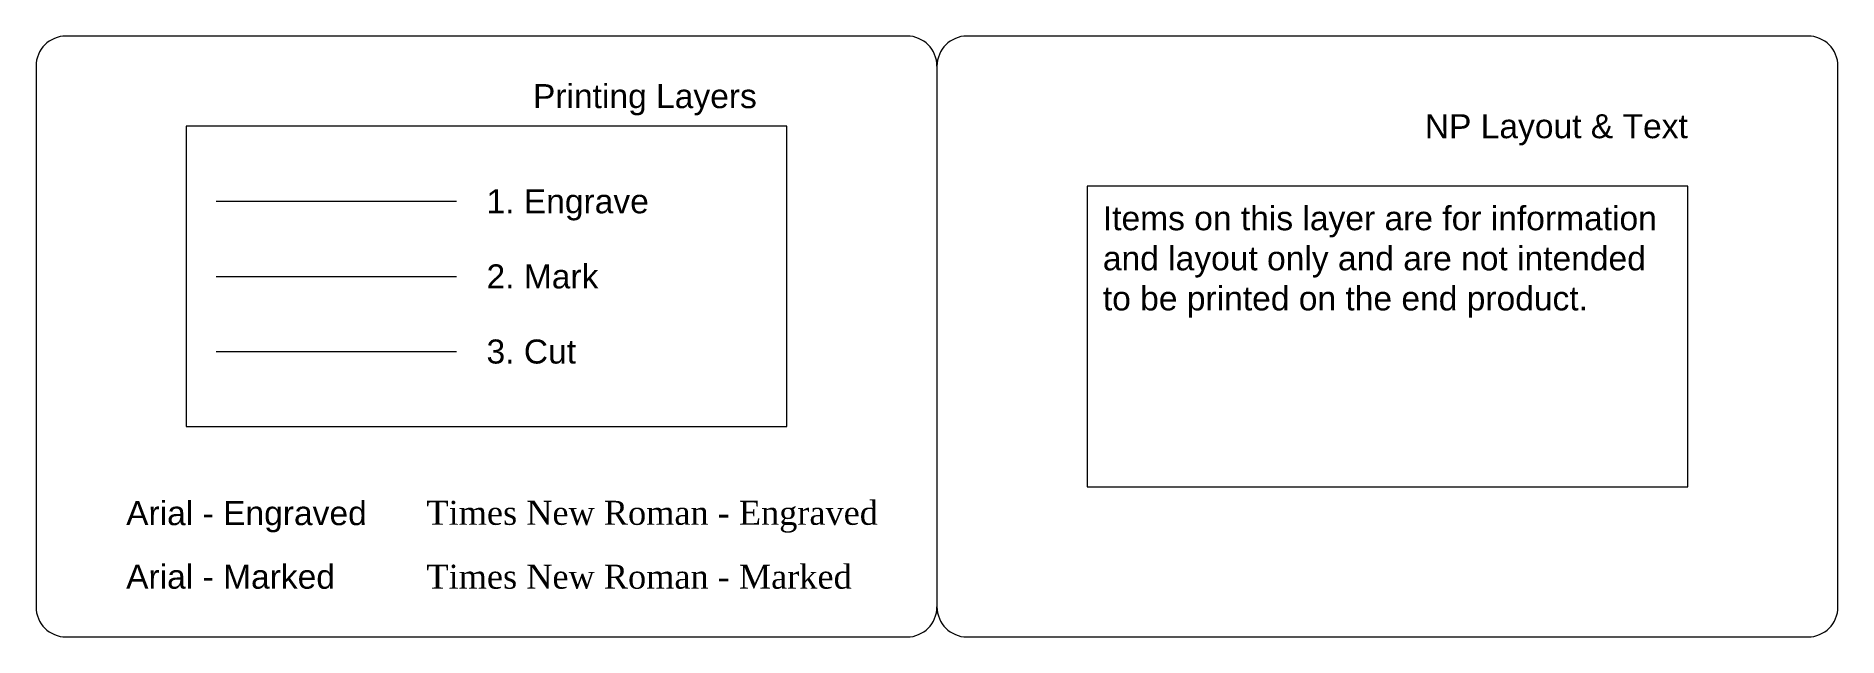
# Model space of a CAD drawing. Header units: millimetres. Extents: x 0 to 60, y 0 to 20.
import ezdxf
from ezdxf.enums import TextEntityAlignment as Align

# ---------------------------------------------------------------- set-up
doc = ezdxf.new("R2010")
doc.units = ezdxf.units.MM
for name, color, linetype, lineweight, true_color in [('1. Engrave', 18, 'Continuous', 5, 0x000000), ('2. Mark', 5, 'Continuous', 5, 0x0000ff), ('3. Cut', 1, 'Continuous', 5, 0xff0000)]:
    doc.layers.add(name, color=color, linetype=linetype, lineweight=lineweight, true_color=true_color)
doc.layers.add('4. NP Layout & Text', color=3, linetype='Continuous', lineweight=13, true_color=0x00ff00, plot=False)
doc.styles.add('textstyle15', font='')
doc.styles.add('textstyle16', font='')
doc.styles.add('textstyle17', font='')
doc.styles.add('textstyle18', font='')
doc.styles.add('textstyle19', font='')
doc.styles.add('textstyle20', font='')
doc.styles.add('textstyle21', font='')
doc.styles.add('textstyle22', font='')
doc.styles.add('textstyle23', font='')
doc.styles.add('textstyle24', font='')
doc.styles.get('textstyle15').set_extended_font_data('Arial')
doc.styles.get('textstyle16').set_extended_font_data('Arial')
doc.styles.get('textstyle17').set_extended_font_data('Arial')
doc.styles.get('textstyle18').set_extended_font_data('Arial')
doc.styles.get('textstyle19').set_extended_font_data('Arial')
doc.styles.get('textstyle20').set_extended_font_data('Arial')
doc.styles.get('textstyle21').set_extended_font_data('Times New Roman')
doc.styles.get('textstyle22').set_extended_font_data('Times New Roman')
doc.styles.get('textstyle23').set_extended_font_data('Arial')
doc.styles.get('textstyle24').set_extended_font_data('Arial')

msp = doc.modelspace()

# ---------------------------------------------------------------- linework, layer by layer
at = {"layer": '1. Engrave'}
for p, q in [((25, 17), (5, 17)), ((5, 17), (5, 7)), ((25, 7), (25, 17)), ((6, 14.5), (14, 14.5)), ((5, 7), (25, 7))]:
    msp.add_line(p, q, dxfattribs=at)
at = {"layer": '2. Mark'}
for p, q in [((30, 19), (30, 1)), ((6, 12), (14, 12))]:
    msp.add_line(p, q, dxfattribs=at)
at = {"layer": '3. Cut'}
for p, q in [((29, 20), (1, 20)), ((59, 20), (31, 20)), ((0, 19), (0, 1)), ((60, 1), (60, 19)), ((6, 9.5), (14, 9.5)), ((1, 0), (29, 0)), ((31, 0), (59, 0))]:
    msp.add_line(p, q, dxfattribs=at)
for centre, start, end in [((1, 19), 90, 180), ((29, 19), 0, 90), ((31, 19), 90, 180), ((59, 19), 0, 90), ((1, 1), 180, 270), ((29, 1), 270, 0), ((31, 1), 180, 270), ((59, 1), 270, 0)]:
    msp.add_arc(centre, 1, start, end, dxfattribs=at)
at = {"layer": '4. NP Layout & Text'}
for p, q in [((55, 15), (35, 15)), ((35, 15), (35, 5)), ((55, 5), (55, 15)), ((35, 5), (55, 5))]:
    msp.add_line(p, q, dxfattribs=at)

# ---------------------------------------------------------------- texts
at = {"layer": '1. Engrave'}
for s, style, p in [('1. Engrave', 'textstyle17', (15, 14.5)), ('2. Mark', 'textstyle18', (15, 12)), ('3. Cut', 'textstyle19', (15, 9.5))]:
    msp.add_text(s, height=0.8, dxfattribs=dict(at, style=style)).set_placement(p, align=Align.MIDDLE_LEFT)
at = {"layer": '1. Engrave', "char_height": 0.8, "attachment_point": 4}
for s, insert, style in [('Arial - Engraved', (3, 4), 'textstyle23'), ('Times New Roman - Engraved', (13, 4), 'textstyle21')]:
    msp.add_mtext(s, dxfattribs=dict(at, insert=insert, style=style))
at = {"layer": '2. Mark', "style": 'textstyle15'}
msp.add_text('Printing Layers', height=0.8, dxfattribs=at).set_placement((24, 18), align=Align.MIDDLE_RIGHT)
at = {"layer": '2. Mark', "char_height": 0.8, "attachment_point": 4}
for s, insert, style in [('Arial - Marked', (3, 2), 'textstyle24'), ('Times New Roman - Marked', (13, 2), 'textstyle22')]:
    msp.add_mtext(s, dxfattribs=dict(at, insert=insert, style=style))
at = {"layer": '4. NP Layout & Text', "style": 'textstyle16'}
msp.add_text('NP Layout & Text', height=0.8, dxfattribs=at).set_placement((55, 17), align=Align.MIDDLE_RIGHT)
at = {"layer": '4. NP Layout & Text', "insert": (35.523, 12.482), "char_height": 0.8, "attachment_point": 4, "style": 'textstyle20'}
msp.add_mtext('Items on this layer are for information\\Pand layout only and are not intended\\Pto be printed on the end product.', dxfattribs=at)

doc.saveas('drawing.dxf')
